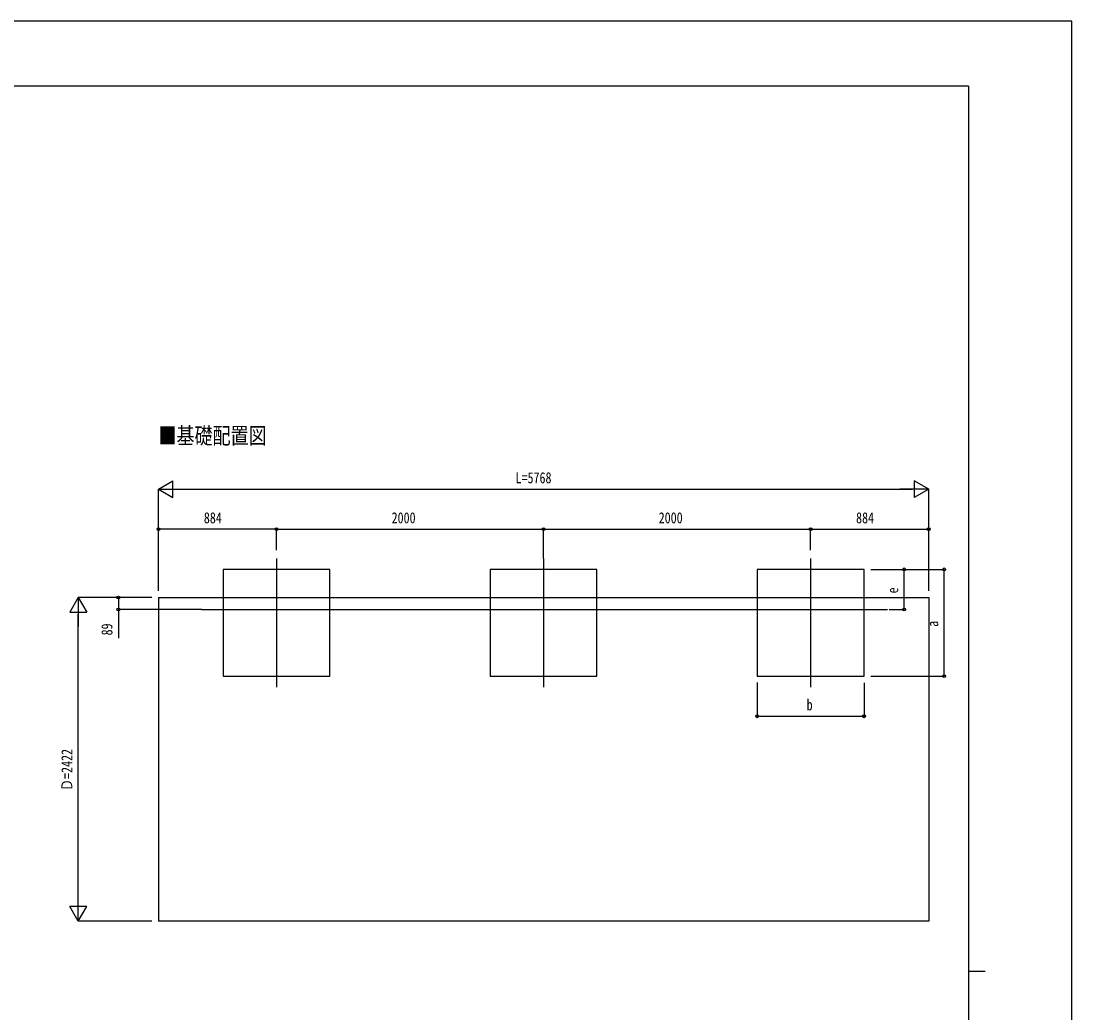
# Model space of a CAD drawing. Units: millimetres, scale not verified. Extents: x -10512 to 10512, y -7425 to 7425.
# Drawn here: x 2642 to 10512, y 0 to 7425 of the extents above; entities that cross this region are included whole.
import ezdxf
from ezdxf.enums import TextEntityAlignment as Align

# ---------------------------------------------------------------- set-up
doc = ezdxf.new("R2010")
doc.units = ezdxf.units.MM
doc.header["$LTSCALE"] = 40
for name, color, linetype in [('0-2_USER1', 3, 'Continuous'), ('0-3_YKK_12', 2, 'Continuous'), ('0-5_YKK_A1', 4, 'Continuous'), ('0-6_YKK_D', 6, 'Continuous'), ('0-7_YKK_ZWAK', 7, 'Continuous')]:
    doc.layers.add(name, color=color, linetype=linetype)
doc.styles.add('ＭＳ ゴシック', font='')
doc.styles.get('ＭＳ ゴシック').set_extended_font_data('MS Gothic')

msp = doc.modelspace()

# ---------------------------------------------------------------- linework, layer by layer
at = {"layer": '0-3_YKK_12'}
for p, q in [((4555.55, 3401.84), (4555.55, 2439.32)), ((6555.55, 3401.84), (6555.55, 2439.32)), ((8555.55, 3401.84), (8555.55, 2439.32)), ((3996.88, 3020.5), (9129.79, 3020.5))]:
    msp.add_line(p, q, dxfattribs=at)
at = {"layer": '0-5_YKK_A1'}
for p, q in [((3671.55, 3109.5), (9439.55, 3109.5)), ((3671.55, 3109.5), (3671.55, 687.5)), ((9439.55, 3109.5), (9439.55, 687.5)), ((9439.55, 687.5), (3671.55, 687.5))]:
    msp.add_line(p, q, dxfattribs=at)
for points in [[(4155.55, 2520.58), (4955.55, 2520.58), (4955.55, 3320.58), (4155.55, 3320.58)], [(6155.55, 2520.58), (6955.55, 2520.58), (6955.55, 3320.58), (6155.55, 3320.58)], [(8155.55, 2520.58), (8955.55, 2520.58), (8955.55, 3320.58), (8155.55, 3320.58)]]:
    msp.add_lwpolyline(points, close=True, dxfattribs=at)
at = {"layer": '0-6_YKK_D'}
for p, q in [((3671.55, 3920.58), (3779.8, 3983.08)), ((3779.8, 3858.08), (3779.8, 3983.08)), ((9439.55, 3920.58), (9331.3, 3983.08)), ((9331.3, 3983.08), (9331.3, 3858.08)), ((3671.55, 3159.5), (3671.55, 3921.58)), ((3671.55, 3920.58), (3779.8, 3858.08)), ((3671.55, 3920.58), (3888.06, 3920.58)), ((3796.55, 3920.58), (9314.55, 3920.58)), ((9439.55, 3920.58), (9223.04, 3920.58)), ((9439.55, 3920.58), (9331.3, 3858.08)), ((9439.55, 3159.5), (9439.55, 3921.58)), ((3671.55, 3463.96), (3671.55, 3621.58)), ((4555.55, 3620.58), (3671.55, 3620.58)), ((4555.55, 3463.96), (4555.55, 3621.58)), ((4555.55, 3463.96), (4555.55, 3621.58)), ((4555.55, 3620.58), (6555.55, 3620.58)), ((6555.55, 3402.84), (6555.55, 3621.58)), ((6555.55, 3402.84), (6555.55, 3621.58)), ((6555.55, 3620.58), (8555.55, 3620.58)), ((8555.55, 3463.96), (8555.55, 3621.58)), ((8555.55, 3463.96), (8555.55, 3621.58)), ((8555.55, 3620.58), (9439.55, 3620.58)), ((9439.55, 3463.96), (9439.55, 3621.58)), ((9005.55, 3320.58), (9556.55, 3320.58)), ((9006.55, 3320.58), (9256.55, 3320.58)), ((9255.55, 3020.58), (9255.55, 3320.58)), ((9555.55, 2520.58), (9555.55, 3320.58)), ((3071.55, 3109.5), (3009.05, 3001.25)), ((3621.55, 3109.5), (3070.55, 3109.5)), ((3071.55, 3109.5), (3134.05, 3001.25)), ((3071.55, 3109.5), (3071.55, 2892.99)), ((3621.55, 3109.5), (3370.55, 3109.5)), ((3009.05, 3001.25), (3134.05, 3001.25)), ((3995.88, 3020.5), (3370.55, 3020.5)), ((9144.36, 3020.58), (9256.55, 3020.58)), ((3071.55, 812.5), (3071.55, 2984.5)), ((9005.55, 2520.58), (9556.55, 2520.58)), ((8155.55, 2473.49), (8155.55, 2219.58)), ((8955.55, 2471.57), (8955.55, 2219.58)), ((8155.55, 2220.58), (8955.55, 2220.58)), ((3071.55, 687.5), (3071.55, 904.01)), ((3071.55, 687.5), (3009.05, 795.75)), ((3134.05, 795.75), (3009.05, 795.75)), ((3071.55, 687.5), (3134.05, 795.75)), ((3621.55, 687.5), (3070.55, 687.5))]:
    msp.add_line(p, q, dxfattribs=at)
msp.add_lwpolyline([(3371.55, 3109.5), (3371.55, 3020.5), (3371.55, 2806)], dxfattribs=at)
for centre in [(3671.55, 3620.58), (4555.55, 3620.58), (4555.55, 3620.58), (6555.55, 3620.58), (6555.55, 3620.58), (8555.55, 3620.58), (8555.55, 3620.58), (9439.55, 3620.58), (9255.55, 3320.58), (9555.55, 3320.58), (3371.55, 3109.5), (3371.55, 3020.5), (9255.55, 3020.58), (9555.55, 2520.58), (8155.55, 2220.58), (8955.55, 2220.58)]:
    msp.add_circle(centre, 10.62, dxfattribs=at)
at = {"layer": '0-7_YKK_ZWAK'}
for p, q in [((9737.55, 6937.5), (-9762.45, 6937.5)), ((9737.55, 6937.5), (9737.55, -6312.5)), ((9737.55, 312.5), (9862.55, 312.5))]:
    msp.add_line(p, q, dxfattribs=at)
msp.add_lwpolyline([(-10512.5, -7425), (10512.5, -7425), (10512.5, 7425), (-10512.5, 7425)], close=True, dxfattribs=at)

# ---------------------------------------------------------------- texts
at = {"layer": '0-2_USER1', "style": 'ＭＳ ゴシック', "width": 0.8}
msp.add_text('■基礎配置図', height=123.8, dxfattribs=at).set_placement((3671.49, 4222.2), align=Align.BOTTOM_LEFT)
at = {"layer": '0-6_YKK_D', "style": 'ＭＳ ゴシック', "width": 0.8}
for s, p in [('L=5768', (6345.55, 3940.58)), ('884', (4011.55, 3640.58)), ('2000', (5417.55, 3640.58)), ('2000', (7417.55, 3640.58)), ('884', (8895.55, 3640.58)), ('b', (8525.55, 2240.58))]:
    msp.add_text(s, height=82.48, dxfattribs=at).set_placement(p, align=Align.BOTTOM_LEFT)
for s, p in [('e', (9235.55, 3140.58)), ('a', (9535.55, 2890.58)), ('89', (3351.55, 2826)), ('Ｄ=2422', (3051.55, 1661.5))]:
    msp.add_text(s, height=82.48, rotation=90, dxfattribs=at).set_placement(p, align=Align.BOTTOM_LEFT)

doc.saveas('drawing.dxf')
